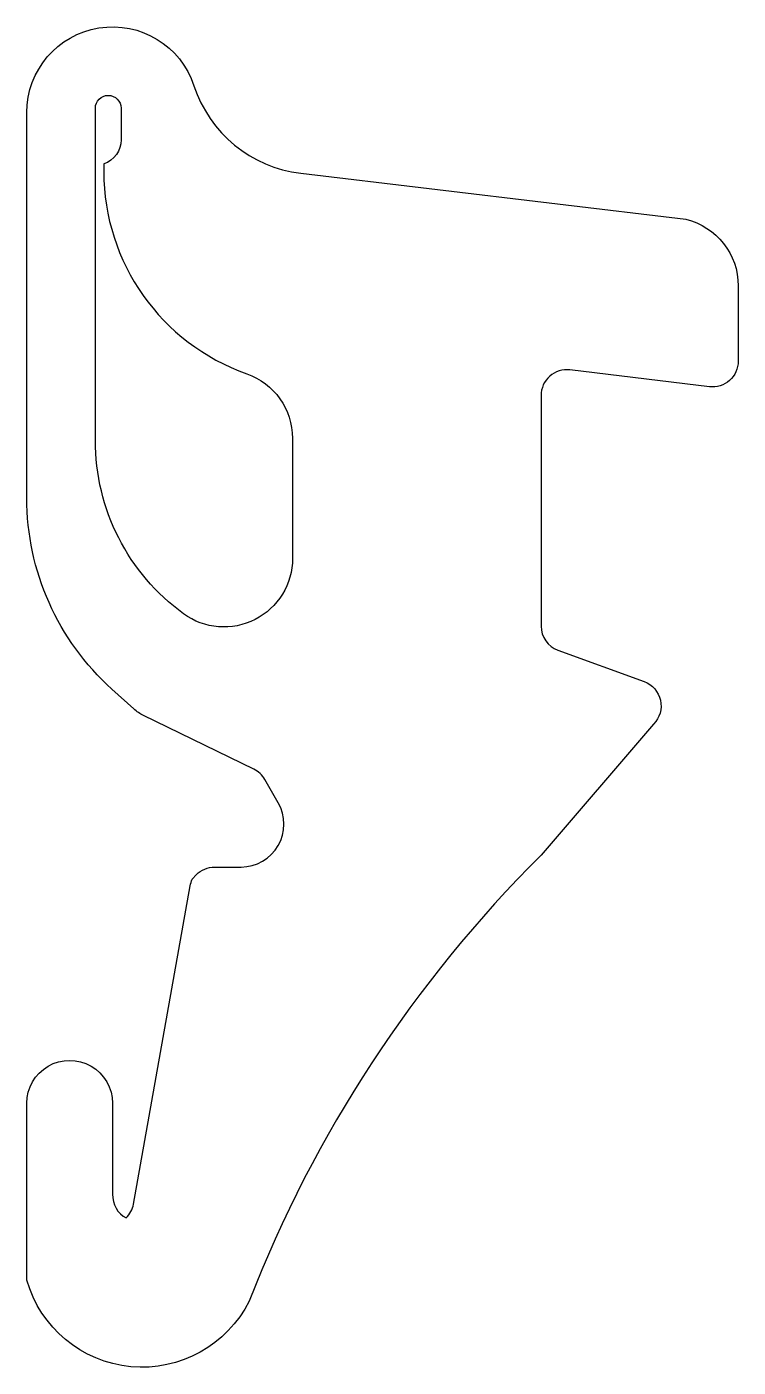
# Model space of a CAD drawing. Extents: x -6.5 to 1.8, y -11.4 to 4.2.
import ezdxf

# ---------------------------------------------------------------- set-up
doc = ezdxf.new("R2010")
doc.units = 0

msp = doc.modelspace()

# ---------------------------------------------------------------- linework, layer by layer
for points in [[(1.189, 1.955, -0.346133), (1.8, 1.178), (1.8, 0.3, -0.449698), (1.464, 0.002), (-0.164, 0.198, 0.449698), (-0.5, -0.1), (-0.5, -2.79, 0.315299), (-0.303, -3.072), (0.703, -3.438, -0.548619), (0.812, -3.932), (-0.5, -5.463, 0.104737), (-3.906, -10.662, -0.684728), (-6.499, -10.418), (-6.5, -8.356, -1), (-5.5, -8.355), (-5.499, -9.417, 0.287601), (-5.34, -9.693, 0.156883), (-5.254, -9.531), (-4.593, -5.82, -0.041381), (-4.572, -5.74), (-4.522, -5.689, -0.200274), (-4.309, -5.6), (-4, -5.6, 0.57735), (-3.567, -4.85), (-3.723, -4.579, 0.149451), (-3.851, -4.46), (-5.137, -3.833, -0.069927), (-5.252, -3.755), (-5.507, -3.525, -0.212557), (-6.5, -1.296), (-6.5, 3.2, -0.852431), (-4.55, 3.512, 0.291336), (-3.303, 2.492), (1.189, 1.955)], [(-3.4, -2, -0.612992), (-4.671, -2.647, -0.239931), (-5.7, -0.625), (-5.7, 3.25, -1), (-5.4, 3.25), (-5.4, 2.883, -0.317837), (-5.6, 2.6), (-5.602, 2.512, 0.317975), (-3.934, 0.154, -0.317975), (-3.4, -0.6), (-3.4, -2)]]:
    msp.add_lwpolyline(points, format="xyb", close=True)

doc.saveas('drawing.dxf')
